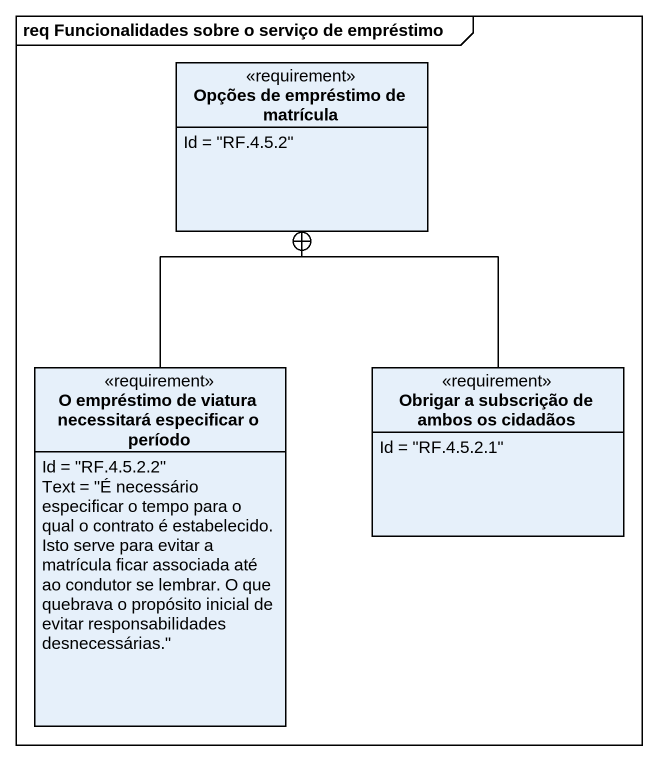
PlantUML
@startuml
mainframe req Funcionalidades sobre o serviço de empréstimo
hide circle
hide empty members
class "Opções de empréstimo de matrícula" as Opções_de_empréstimo_de <<requirement>> {
  Id = "RF.4.5.2"
}
class "O empréstimo de viatura necessitará especificar o período" as O_empréstimo_de_viatura <<requirement>> {
  Id = "RF.4.5.2.2"
  Text = "É necessário especificar o tempo para o qual o contrato é estabelecido. Isto serve para evitar a matrícula ficar associada até ao condutor se lembrar. O que quebrava o propósito inicial de evitar responsabilidades desnecessárias."
}
class "Obrigar a subscrição de ambos os cidadãos" as Obrigar_a_subscrição_de <<requirement>> {
  Id = "RF.4.5.2.1"
}
O_empréstimo_de_viatura -up-+ Opções_de_empréstimo_de
Obrigar_a_subscrição_de -up-+ Opções_de_empréstimo_de
@enduml
